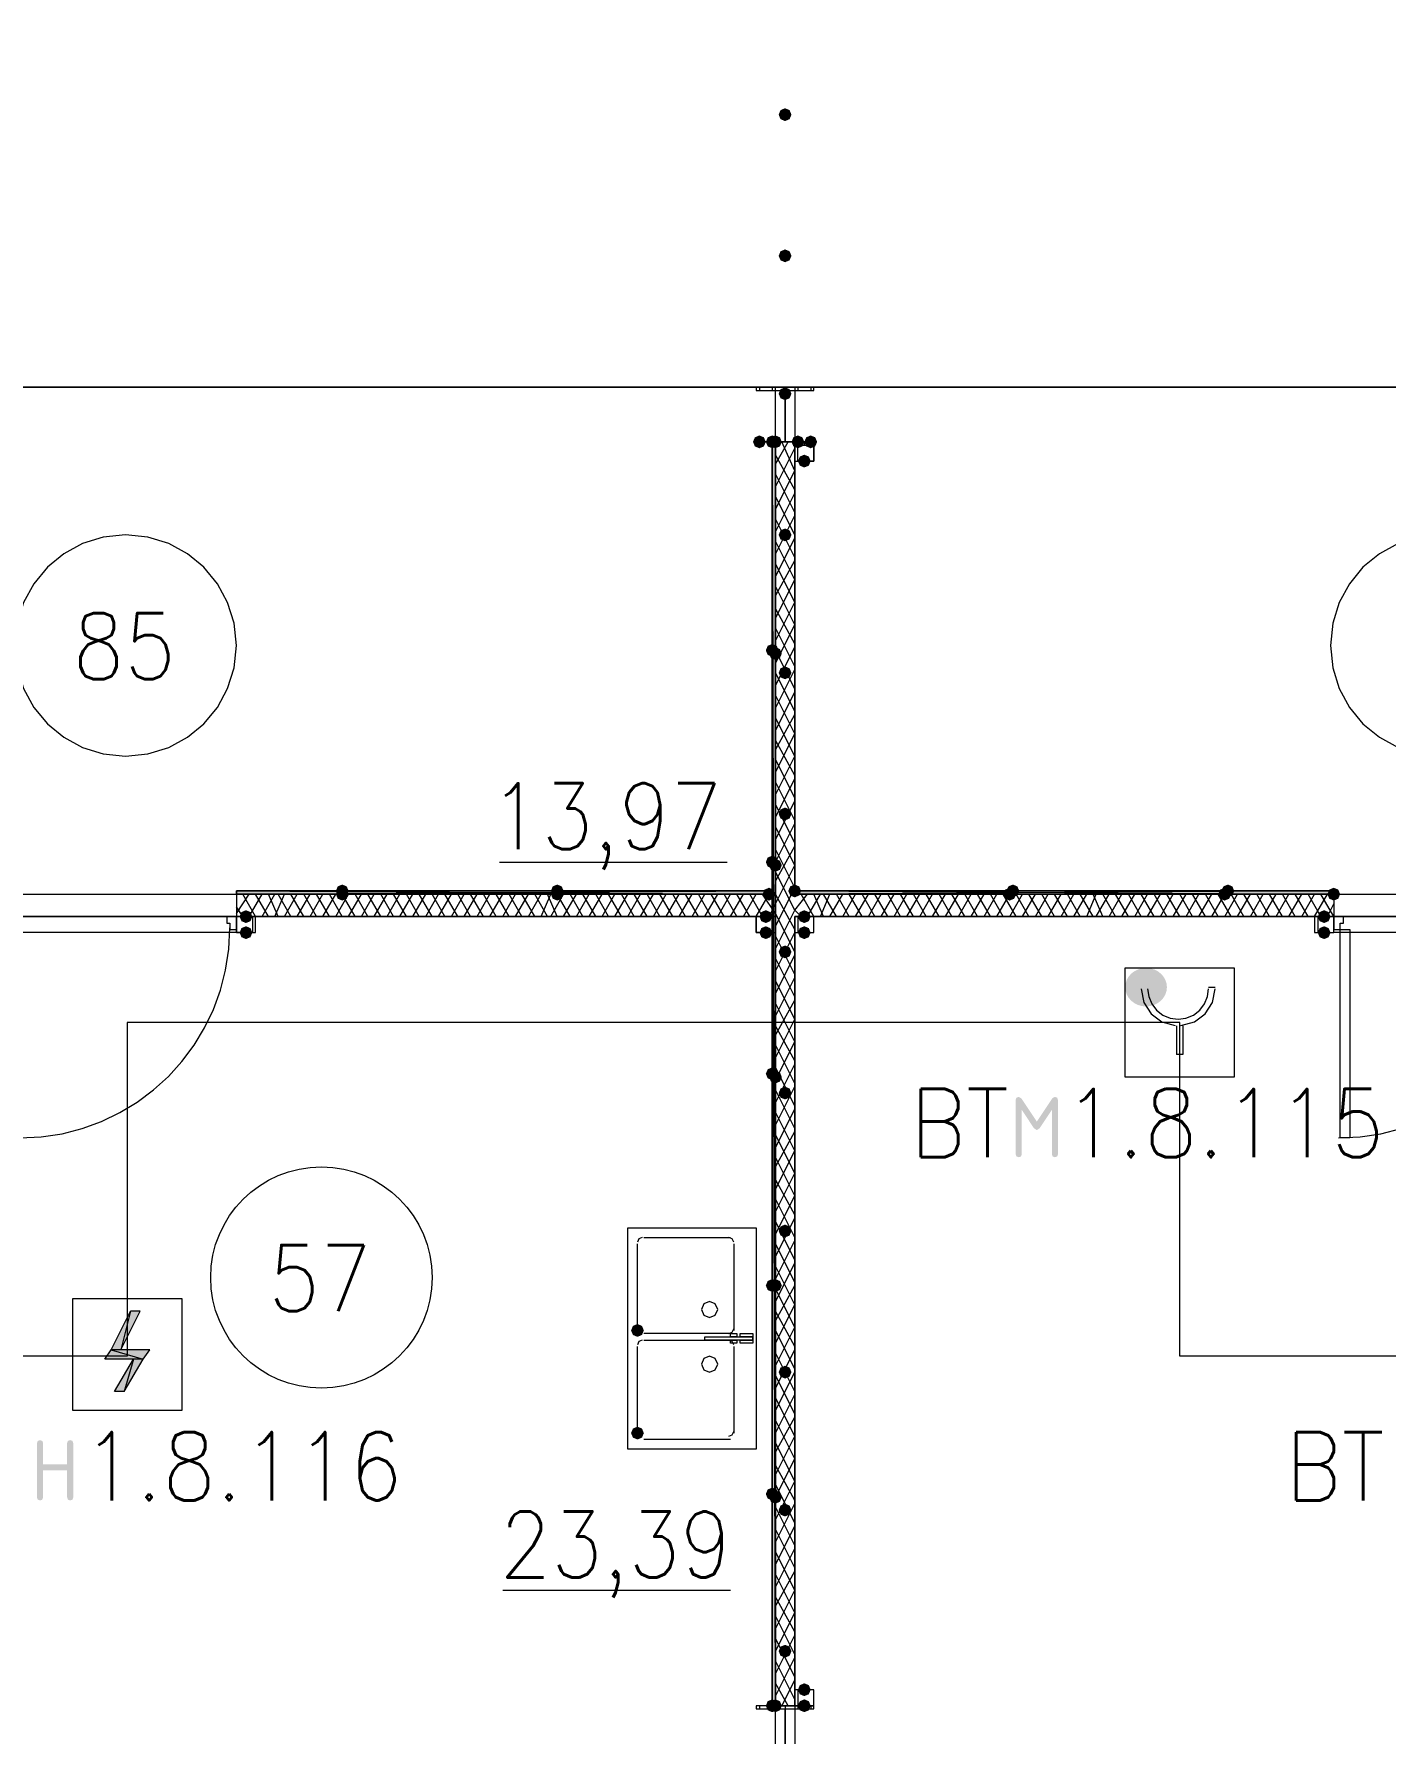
# Model space of a CAD drawing. Header units: millimetres. Extents: x 0 to 420, y 0 to 297.
# Drawn here: x 260.01 to 277.83, y 140.69 to 163.12 of the extents above; entities that cross this region are included whole.
import ezdxf

# ---------------------------------------------------------------- set-up
doc = ezdxf.new("R2010")
doc.units = ezdxf.units.MM
doc.styles.get("Standard").update_dxf_attribs({"font": 'STANDARD'})

msp = doc.modelspace()

# ---------------------------------------------------------------- hatches: boundary and pattern name
for color, points in [(7, [(270.002, 162.052), (269.977129, 161.992204), (269.917333, 161.967333), (269.857538, 161.992204), (269.832667, 162.052), (269.857537, 162.111796), (269.917333, 162.136667), (269.977129, 162.111796)]), (7, [(270.002, 160.189333), (269.977129, 160.129537), (269.917333, 160.104667), (269.857538, 160.129537), (269.832667, 160.189333), (269.857537, 160.249129), (269.917333, 160.274), (269.977129, 160.249129)]), (7, [(270.002, 158.369), (269.977129, 158.309204), (269.917333, 158.284333), (269.857538, 158.309204), (269.832667, 158.369), (269.857537, 158.428796), (269.917333, 158.453667), (269.977129, 158.428796)]), (7, [(269.663333, 157.734), (269.638462, 157.674204), (269.578667, 157.649333), (269.518871, 157.674204), (269.494, 157.734), (269.518871, 157.793796), (269.578667, 157.818667), (269.638462, 157.793796)]), (7, [(269.832667, 157.734), (269.807796, 157.674204), (269.748, 157.649333), (269.688204, 157.674204), (269.663333, 157.734), (269.688204, 157.793796), (269.748, 157.818667), (269.807796, 157.793796)]), (254, [(269.875, 157.734), (269.850129, 157.674204), (269.790333, 157.649333), (269.730537, 157.674204), (269.705667, 157.734), (269.730537, 157.793796), (269.790333, 157.818667), (269.850129, 157.793796)]), (254, [(269.875, 157.734), (269.850129, 157.674204), (269.790333, 157.649333), (269.730537, 157.674204), (269.705667, 157.734), (269.730537, 157.793796), (269.790333, 157.818667), (269.850129, 157.793796)]), (7, [(270.171333, 157.734), (270.146462, 157.674204), (270.086667, 157.649333), (270.026871, 157.674204), (270.002, 157.734), (270.026871, 157.793796), (270.086667, 157.818667), (270.146462, 157.793796)]), (7, [(270.340667, 157.734), (270.315796, 157.674204), (270.256, 157.649333), (270.196204, 157.674204), (270.171333, 157.734), (270.196204, 157.793796), (270.256, 157.818667), (270.315796, 157.793796)]), (7, [(270.256, 157.48), (270.231129, 157.420204), (270.171333, 157.395333), (270.111538, 157.420204), (270.086667, 157.48), (270.111537, 157.539796), (270.171333, 157.564667), (270.231129, 157.539796)]), (7, [(270.002, 156.506333), (269.977129, 156.446537), (269.917333, 156.421667), (269.857538, 156.446537), (269.832667, 156.506333), (269.857537, 156.566129), (269.917333, 156.591), (269.977129, 156.566129)]), (254, [(269.832667, 154.982333), (269.807796, 154.922537), (269.748, 154.897667), (269.688204, 154.922537), (269.663333, 154.982333), (269.688204, 155.042129), (269.748, 155.067), (269.807796, 155.042129)]), (254, [(269.875, 154.94), (269.850129, 154.880204), (269.790333, 154.855333), (269.730537, 154.880204), (269.705667, 154.94), (269.730537, 154.999796), (269.790333, 155.024667), (269.850129, 154.999796)]), (7, [(270.002, 154.686), (269.977129, 154.626204), (269.917333, 154.601333), (269.857538, 154.626204), (269.832667, 154.686), (269.857537, 154.745796), (269.917333, 154.770667), (269.977129, 154.745796)]), (7, [(270.002, 152.823333), (269.977129, 152.763537), (269.917333, 152.738667), (269.857538, 152.763537), (269.832667, 152.823333), (269.857537, 152.883129), (269.917333, 152.908), (269.977129, 152.883129)]), (254, [(269.832667, 152.188333), (269.807796, 152.128537), (269.748, 152.103667), (269.688204, 152.128537), (269.663333, 152.188333), (269.688204, 152.248129), (269.748, 152.273), (269.807796, 152.248129)]), (254, [(269.875, 152.146), (269.850129, 152.086204), (269.790333, 152.061333), (269.730537, 152.086204), (269.705667, 152.146), (269.730537, 152.205796), (269.790333, 152.230667), (269.850129, 152.205796)]), (254, [(264.16, 151.807333), (264.135129, 151.747537), (264.075333, 151.722667), (264.015538, 151.747537), (263.990667, 151.807333), (264.015537, 151.867129), (264.075333, 151.892), (264.135129, 151.867129)]), (254, [(264.16, 151.765), (264.135129, 151.705204), (264.075333, 151.680333), (264.015538, 151.705204), (263.990667, 151.765), (264.015537, 151.824796), (264.075333, 151.849667), (264.135129, 151.824796)]), (254, [(266.996333, 151.807333), (266.971462, 151.747537), (266.911667, 151.722667), (266.851871, 151.747537), (266.827, 151.807333), (266.851871, 151.867129), (266.911667, 151.892), (266.971462, 151.867129)]), (254, [(266.996333, 151.765), (266.971462, 151.705204), (266.911667, 151.680333), (266.851871, 151.705204), (266.827, 151.765), (266.851871, 151.824796), (266.911667, 151.849667), (266.971462, 151.824796)]), (254, [(269.790333, 151.765), (269.765463, 151.705204), (269.705667, 151.680333), (269.645871, 151.705204), (269.621, 151.765), (269.645871, 151.824796), (269.705667, 151.849667), (269.765462, 151.824796)]), (254, [(270.129, 151.807333), (270.104129, 151.747537), (270.044333, 151.722667), (269.984537, 151.747537), (269.959667, 151.807333), (269.984537, 151.867129), (270.044333, 151.892), (270.104129, 151.867129)]), (254, [(270.129, 151.807333), (270.104129, 151.747537), (270.044333, 151.722667), (269.984537, 151.747537), (269.959667, 151.807333), (269.984537, 151.867129), (270.044333, 151.892), (270.104129, 151.867129)]), (254, [(272.965333, 151.765), (272.940462, 151.705204), (272.880667, 151.680333), (272.820871, 151.705204), (272.796, 151.765), (272.820871, 151.824796), (272.880667, 151.849667), (272.940462, 151.824796)]), (254, [(273.007667, 151.807333), (272.982796, 151.747537), (272.923, 151.722667), (272.863204, 151.747537), (272.838333, 151.807333), (272.863204, 151.867129), (272.923, 151.892), (272.982796, 151.867129)]), (254, [(275.801667, 151.765), (275.776796, 151.705204), (275.717, 151.680333), (275.657204, 151.705204), (275.632333, 151.765), (275.657204, 151.824796), (275.717, 151.849667), (275.776796, 151.824796)]), (254, [(275.844, 151.807333), (275.819129, 151.747537), (275.759333, 151.722667), (275.699538, 151.747537), (275.674667, 151.807333), (275.699537, 151.867129), (275.759333, 151.892), (275.819129, 151.867129)]), (7, [(277.241, 151.765), (277.216129, 151.705204), (277.156333, 151.680333), (277.096537, 151.705204), (277.071667, 151.765), (277.096537, 151.824796), (277.156333, 151.849667), (277.216129, 151.824796)]), (7, [(262.89, 151.468667), (262.865129, 151.408871), (262.805333, 151.384), (262.745538, 151.408871), (262.720667, 151.468667), (262.745537, 151.528462), (262.805333, 151.553333), (262.865129, 151.528463)]), (7, [(269.748, 151.468667), (269.723129, 151.408871), (269.663333, 151.384), (269.603538, 151.408871), (269.578667, 151.468667), (269.603537, 151.528462), (269.663333, 151.553333), (269.723129, 151.528463)]), (7, [(270.256, 151.468667), (270.231129, 151.408871), (270.171333, 151.384), (270.111538, 151.408871), (270.086667, 151.468667), (270.111537, 151.528462), (270.171333, 151.553333), (270.231129, 151.528463)]), (7, [(277.114, 151.468667), (277.089129, 151.408871), (277.029333, 151.384), (276.969538, 151.408871), (276.944667, 151.468667), (276.969537, 151.528462), (277.029333, 151.553333), (277.089129, 151.528463)]), (7, [(262.89, 151.257), (262.865129, 151.197204), (262.805333, 151.172333), (262.745538, 151.197204), (262.720667, 151.257), (262.745537, 151.316796), (262.805333, 151.341667), (262.865129, 151.316796)]), (7, [(269.748, 151.257), (269.723129, 151.197204), (269.663333, 151.172333), (269.603538, 151.197204), (269.578667, 151.257), (269.603537, 151.316796), (269.663333, 151.341667), (269.723129, 151.316796)]), (7, [(270.256, 151.257), (270.231129, 151.197204), (270.171333, 151.172333), (270.111538, 151.197204), (270.086667, 151.257), (270.111537, 151.316796), (270.171333, 151.341667), (270.231129, 151.316796)]), (7, [(277.114, 151.257), (277.089129, 151.197204), (277.029333, 151.172333), (276.969538, 151.197204), (276.944667, 151.257), (276.969537, 151.316796), (277.029333, 151.341667), (277.089129, 151.316796)]), (7, [(270.002, 151.003), (269.977129, 150.943204), (269.917333, 150.918333), (269.857538, 150.943204), (269.832667, 151.003), (269.857537, 151.062796), (269.917333, 151.087667), (269.977129, 151.062796)]), (254, [(269.832667, 149.394333), (269.807796, 149.334537), (269.748, 149.309667), (269.688204, 149.334537), (269.663333, 149.394333), (269.688204, 149.454129), (269.748, 149.479), (269.807796, 149.454129)]), (254, [(269.875, 149.352), (269.850129, 149.292204), (269.790333, 149.267333), (269.730537, 149.292204), (269.705667, 149.352), (269.730537, 149.411796), (269.790333, 149.436667), (269.850129, 149.411796)]), (7, [(270.002, 149.140333), (269.977129, 149.080537), (269.917333, 149.055667), (269.857538, 149.080537), (269.832667, 149.140333), (269.857537, 149.200129), (269.917333, 149.225), (269.977129, 149.200129)]), (7, [(273.477632, 149.089621), (273.507398, 149.079699), (273.51732, 149.049933), (273.51732, 148.333354), (273.507398, 148.303588), (273.477632, 148.293666), (273.447867, 148.303588), (273.437945, 148.333354), (273.437945, 148.918744), (273.275336, 148.675658), (273.238956, 148.651956), (273.201473, 148.675658), (273.039967, 148.918744), (273.039967, 148.333354), (273.030046, 148.303588), (273.00028, 148.293666), (272.970032, 148.303588), (272.960041, 148.333354), (272.960041, 149.049933), (272.970032, 149.079699), (273.00028, 149.089621), (273.035006, 149.069777), (273.238956, 148.763853), (273.444008, 149.071982)]), (7, [(270.002, 147.32), (269.977129, 147.260204), (269.917333, 147.235333), (269.857538, 147.260204), (269.832667, 147.32), (269.857537, 147.379796), (269.917333, 147.404667), (269.977129, 147.379796)]), (254, [(269.832667, 146.600333), (269.807796, 146.540537), (269.748, 146.515667), (269.688204, 146.540537), (269.663333, 146.600333), (269.688204, 146.660129), (269.748, 146.685), (269.807796, 146.660129)]), (254, [(269.875, 146.600333), (269.850129, 146.540537), (269.790333, 146.515667), (269.730537, 146.540537), (269.705667, 146.600333), (269.730537, 146.660129), (269.790333, 146.685), (269.850129, 146.660129)]), (7, [(268.054667, 146.007667), (268.029796, 145.947871), (267.97, 145.923), (267.910204, 145.947871), (267.885333, 146.007667), (267.910204, 146.067462), (267.97, 146.092333), (268.029796, 146.067463)]), (7, [(270.002, 145.457333), (269.977129, 145.397537), (269.917333, 145.372667), (269.857538, 145.397537), (269.832667, 145.457333), (269.857537, 145.517129), (269.917333, 145.542), (269.977129, 145.517129)]), (7, [(268.054667, 144.653), (268.029796, 144.593204), (267.97, 144.568333), (267.910204, 144.593204), (267.885333, 144.653), (267.910204, 144.712796), (267.97, 144.737667), (268.029796, 144.712796)]), (7, [(260.048375, 143.803687), (260.048375, 144.520267), (260.058366, 144.550032), (260.088614, 144.559954), (260.118379, 144.550032), (260.128301, 144.520267), (260.128301, 144.241352), (260.446352, 144.241352), (260.446352, 144.520267), (260.456274, 144.550032), (260.48604, 144.559954), (260.516081, 144.550032), (260.526279, 144.520267), (260.526279, 143.803687), (260.516081, 143.773921), (260.48604, 143.763999), (260.456274, 143.773921), (260.446352, 143.803687), (260.446352, 144.161977), (260.128301, 144.161977), (260.128301, 143.803687), (260.118379, 143.773921), (260.088614, 143.763999), (260.058366, 143.773921)]), (254, [(269.832667, 143.848667), (269.807796, 143.788871), (269.748, 143.764), (269.688204, 143.788871), (269.663333, 143.848667), (269.688204, 143.908462), (269.748, 143.933333), (269.807796, 143.908463)]), (254, [(269.875, 143.806333), (269.850129, 143.746537), (269.790333, 143.721667), (269.730537, 143.746537), (269.705667, 143.806333), (269.730537, 143.866129), (269.790333, 143.891), (269.850129, 143.866129)]), (7, [(270.002, 143.637), (269.977129, 143.577204), (269.917333, 143.552333), (269.857538, 143.577204), (269.832667, 143.637), (269.857537, 143.696796), (269.917333, 143.721667), (269.977129, 143.696796)]), (7, [(270.002, 141.774333), (269.977129, 141.714537), (269.917333, 141.689667), (269.857538, 141.714537), (269.832667, 141.774333), (269.857537, 141.834129), (269.917333, 141.859), (269.977129, 141.834129)]), (7, [(270.256, 141.266333), (270.231129, 141.206537), (270.171333, 141.181667), (270.111538, 141.206537), (270.086667, 141.266333), (270.111537, 141.326129), (270.171333, 141.351), (270.231129, 141.326129)]), (254, [(269.832667, 141.054667), (269.807796, 140.994871), (269.748, 140.97), (269.688204, 140.994871), (269.663333, 141.054667), (269.688204, 141.114462), (269.748, 141.139333), (269.807796, 141.114463)]), (7, [(269.875, 141.054667), (269.850129, 140.994871), (269.790333, 140.97), (269.730537, 140.994871), (269.705667, 141.054667), (269.730537, 141.114462), (269.790333, 141.139333), (269.850129, 141.114463)]), (7, [(270.256, 141.054667), (270.231129, 140.994871), (270.171333, 140.97), (270.111538, 140.994871), (270.086667, 141.054667), (270.111537, 141.114462), (270.171333, 141.139333), (270.231129, 141.114463)])]:
    msp.add_hatch(color=color).paths.add_polyline_path(points, flags=0)
h = msp.add_hatch(color=7)
h.paths.add_polyline_path([(269.790333, 157.734), (269.748, 157.734), (269.790333, 141.054667)], flags=0)
h.paths.add_polyline_path([(269.748, 157.734), (269.790333, 141.054667), (269.748, 141.054667)], flags=0)
h = msp.add_hatch(color=7)
h.paths.add_polyline_path([(269.705667, 151.807333), (262.678333, 151.807333), (269.705667, 151.765)], flags=0)
h.paths.add_polyline_path([(262.678333, 151.807333), (269.705667, 151.765), (262.678333, 151.765)], flags=0)
h = msp.add_hatch(color=7)
h.paths.add_polyline_path([(277.156333, 151.807333), (270.044333, 151.807333), (277.156333, 151.765)], flags=0)
h.paths.add_polyline_path([(270.044333, 151.807333), (277.156333, 151.765), (270.044333, 151.765)], flags=0)
h = msp.add_hatch(color=1)
edge = h.paths.add_edge_path(flags=0)
edge.add_ellipse((274.679834, 150.537333), major_axis=(0.275167, 0), ratio=0.923077, start_angle=0, end_angle=360)
h = msp.add_hatch(color=1)
h.paths.add_polyline_path([(261.408334, 146.261666), (261.281334, 146.261666), (261.154334, 145.753666)], flags=0)
h.paths.add_polyline_path([(261.281334, 146.261666), (261.154334, 145.753666), (261.027334, 145.753666)], flags=0)
h = msp.add_hatch(color=5)
h.paths.add_polyline_path([(261.408334, 146.261666), (261.281334, 146.261666), (261.154334, 145.753666)], flags=0)
h.paths.add_polyline_path([(261.281334, 146.261666), (261.154334, 145.753666), (261.027334, 145.753666)], flags=0)
h = msp.add_hatch(color=1)
h.paths.add_polyline_path([(261.535334, 145.753666), (261.027334, 145.753666), (261.450667, 145.626666)], flags=0)
h.paths.add_polyline_path([(261.027334, 145.753666), (261.450667, 145.626666), (260.942667, 145.626666)], flags=0)
h = msp.add_hatch(color=5)
h.paths.add_polyline_path([(261.535334, 145.753666), (261.027334, 145.753666), (261.450667, 145.626666)], flags=0)
h.paths.add_polyline_path([(261.027334, 145.753666), (261.450667, 145.626666), (260.942667, 145.626666)], flags=0)
h = msp.add_hatch(color=1)
h.paths.add_polyline_path([(261.450667, 145.626666), (261.323667, 145.626666), (261.196667, 145.203333)], flags=0)
h.paths.add_polyline_path([(261.323667, 145.626666), (261.196667, 145.203333), (261.069667, 145.203333)], flags=0)
h = msp.add_hatch(color=5)
h.paths.add_polyline_path([(261.450667, 145.626666), (261.323667, 145.626666), (261.196667, 145.203333)], flags=0)
h.paths.add_polyline_path([(261.323667, 145.626666), (261.196667, 145.203333), (261.069667, 145.203333)], flags=0)

# ---------------------------------------------------------------- linework, layer by layer
at = {"color": 8, "lineweight": 0}
msp.add_lwpolyline([(252.179667, 158.453667), (373.634, 158.453667), (373.634, 169.291), (252.179667, 169.291)], close=True, dxfattribs=at)
at = {"color": 171, "lineweight": 0}
for points in [[(269.790333, 158.453667), (252.179667, 158.453667), (252.179667, 151.765), (269.790333, 151.765)], [(270.044333, 158.453667), (270.044333, 151.765), (287.147, 151.765), (287.147, 158.453667)]]:
    msp.add_lwpolyline(points, close=True, dxfattribs=at)
at = {"color": 7, "lineweight": 0}
for points in [[(270.298333, 158.453667), (269.536333, 158.453667), (269.536333, 158.411333), (269.917333, 158.411333), (269.917333, 157.734), (269.536333, 157.734), (270.298333, 157.734), (269.917333, 157.734), (269.917333, 158.411333), (270.298333, 158.411333)], [(269.790333, 157.734), (269.748, 157.734), (269.790333, 141.054667)], [(269.748, 157.734), (269.790333, 141.054667), (269.748, 141.054667)], [(269.790333, 141.054667), (269.790333, 157.734), (269.748, 157.734), (269.748, 141.054667)], [(269.790333, 141.054667), (269.790333, 157.734), (269.748, 157.734), (269.748, 141.054667)], [(270.298333, 157.734), (270.044333, 157.734), (270.044333, 157.48), (270.298333, 157.48)], [(270.298333, 157.691667), (270.298333, 157.48), (270.086667, 157.48), (270.086667, 157.691667)], [(269.705667, 151.807333), (262.678333, 151.807333), (269.705667, 151.765)], [(262.678333, 151.807333), (269.705667, 151.765), (262.678333, 151.765)], [(262.678333, 151.765), (262.678333, 151.807333), (269.705667, 151.807333), (269.705667, 151.765), (262.678333, 151.765), (269.705667, 151.765), (269.705667, 151.807333), (262.678333, 151.807333)], [(277.156333, 151.807333), (270.044333, 151.807333), (277.156333, 151.765)], [(270.044333, 151.807333), (277.156333, 151.765), (270.044333, 151.765)], [(277.156333, 151.807333), (270.044333, 151.807333), (270.044333, 151.765), (277.156333, 151.765)], [(277.156333, 151.807333), (270.044333, 151.807333), (270.044333, 151.765), (277.156333, 151.765)], [(269.790333, 151.468667), (252.179667, 151.468667), (252.179667, 140.335), (269.790333, 140.335)], [(262.551333, 151.468667), (262.551333, 151.384), (262.593667, 151.384), (262.593667, 151.299333), (262.678333, 151.299333), (262.678333, 151.468667)], [(262.932333, 151.468667), (262.678333, 151.468667), (262.678333, 151.257), (262.932333, 151.257)], [(262.89, 151.468667), (262.89, 151.257), (262.678333, 151.257), (262.678333, 151.468667)], [(269.790333, 151.468667), (269.536333, 151.468667), (269.536333, 151.257), (269.790333, 151.257)], [(269.748, 151.468667), (269.748, 151.257), (269.536333, 151.257), (269.536333, 151.468667)], [(270.298333, 151.468667), (270.086667, 151.468667), (270.086667, 151.257), (270.298333, 151.257), (270.298333, 151.468667), (270.044333, 151.468667), (270.044333, 151.257), (270.298333, 151.257)], [(270.044333, 140.335), (287.147, 140.335), (287.147, 151.468667), (270.044333, 151.468667)], [(277.156333, 151.468667), (276.944667, 151.468667), (276.944667, 151.257), (277.156333, 151.257), (277.156333, 151.468667), (276.902333, 151.468667), (276.902333, 151.257), (277.156333, 151.257)], [(277.156333, 151.468667), (277.156333, 151.299333), (277.241, 151.299333), (277.241, 151.384), (277.283333, 151.384), (277.283333, 151.468667)], [(277.241, 148.547667), (277.241, 151.299333), (277.368, 151.299333), (277.368, 148.547667)], [(267.843, 144.483667), (267.843, 147.32), (267.843, 147.362333), (267.885333, 147.362333), (269.494, 147.362333), (269.536333, 147.362333), (269.536333, 147.32), (269.536333, 144.483667), (269.536333, 144.441333), (269.494, 144.441333), (267.885333, 144.441333), (267.843, 144.441333)], [(269.028333, 146.282833), (268.99734, 146.357673), (268.9225, 146.388667), (268.84766, 146.357673), (268.816667, 146.282833), (268.84766, 146.207993), (268.9225, 146.177), (268.99734, 146.207993)], [(268.859, 145.880667), (268.859, 145.923), (269.451667, 145.923), (269.494, 145.923), (269.494, 145.880667), (269.451667, 145.880667)], [(269.197667, 145.965333), (269.282333, 145.965333), (269.282333, 145.923), (269.197667, 145.923)], [(269.197667, 145.838333), (269.197667, 145.880667), (269.282333, 145.880667), (269.282333, 145.838333)], [(269.324667, 145.838333), (269.324667, 145.880667), (269.451667, 145.880667), (269.494, 145.880667), (269.494, 145.923), (269.451667, 145.923), (269.324667, 145.923), (269.324667, 145.965333), (269.494, 145.965333), (269.494, 145.838333)], [(269.028333, 145.563167), (268.99734, 145.638007), (268.9225, 145.669), (268.84766, 145.638007), (268.816667, 145.563167), (268.84766, 145.488327), (268.9225, 145.457333), (268.99734, 145.488327)], [(270.298333, 141.266333), (270.086667, 141.266333), (270.086667, 141.054667), (270.298333, 141.054667), (270.298333, 141.266333), (270.044333, 141.266333), (270.044333, 141.054667), (270.298333, 141.054667)], [(270.298333, 141.054667), (269.536333, 141.054667), (269.536333, 141.012333), (269.917333, 141.012333), (269.917333, 140.377333), (269.536333, 140.377333), (269.536333, 140.335), (270.298333, 140.335), (270.298333, 140.377333), (269.917333, 140.377333), (269.917333, 141.012333), (270.298333, 141.012333)]]:
    msp.add_lwpolyline(points, close=True, dxfattribs=at)
for points in [[(269.578667, 158.453667), (269.578667, 158.411333)], [(269.748, 158.453667), (269.748, 158.411333)], [(269.917333, 158.453667), (269.917333, 157.734)], [(270.086667, 158.453667), (270.086667, 158.411333)], [(270.256, 158.453667), (270.256, 158.411333)], [(269.790333, 157.734), (269.790333, 141.054667), (269.748, 157.734), (269.748, 141.054667)], [(269.790333, 157.691667), (269.790333, 157.734)], [(269.790333, 157.437667), (269.959667, 157.734)], [(269.790333, 157.734), (269.790333, 151.765)], [(270.044333, 151.765), (270.044333, 157.734), (269.790333, 157.734)], [(269.790333, 157.141333), (270.044333, 157.649333)], [(270.044333, 157.353), (269.875, 157.734)], [(270.044333, 157.649333), (270.044333, 157.734)], [(270.171333, 157.734), (270.171333, 157.691667)], [(270.044333, 157.099), (269.790333, 157.564667)], [(269.790333, 156.845), (270.044333, 157.353)], [(270.044333, 156.802667), (269.790333, 157.310667)], [(269.790333, 156.548667), (270.044333, 157.056667)], [(270.044333, 156.506333), (269.790333, 157.014333)], [(269.790333, 156.252333), (270.044333, 156.760333)], [(262.678333, 155.045833), (262.648661, 155.340177), (262.563561, 155.614329), (262.428905, 155.862416), (262.250566, 156.078566), (262.034416, 156.256905), (261.786329, 156.391561), (261.512177, 156.476661), (261.217833, 156.506333), (260.92349, 156.476661), (260.649338, 156.391561), (260.401251, 156.256905), (260.185101, 156.078566), (260.006762, 155.862416), (259.872106, 155.614329), (259.787005, 155.340177), (259.757333, 155.045833)], [(270.044333, 156.21), (269.790333, 156.718)], [(280.035, 155.045833), (280.005328, 155.340177), (279.920228, 155.614329), (279.785572, 155.862416), (279.607232, 156.078566), (279.391083, 156.256905), (279.142996, 156.391561), (278.868844, 156.476661), (278.5745, 156.506333), (278.280156, 156.476661), (278.006004, 156.391561), (277.757917, 156.256905), (277.541768, 156.078566), (277.363428, 155.862416), (277.228772, 155.614329), (277.143672, 155.340177), (277.114, 155.045833)], [(269.790333, 155.956), (270.044333, 156.464)], [(270.044333, 155.913667), (269.790333, 156.421667)], [(269.790333, 155.702), (270.044333, 156.167667)], [(270.044333, 155.617333), (269.790333, 156.125333)], [(269.790333, 155.405667), (270.044333, 155.913667)], [(270.044333, 155.321), (269.790333, 155.829)], [(269.790333, 155.109333), (270.044333, 155.617333)], [(270.044333, 155.067), (269.790333, 155.532667)], [(269.790333, 154.813), (270.044333, 155.321)], [(270.044333, 154.770667), (269.790333, 155.278667)], [(259.757333, 155.045833), (259.787005, 154.75149), (259.872106, 154.477338), (260.006762, 154.229251), (260.185101, 154.013101), (260.401251, 153.834762), (260.649338, 153.700106), (260.92349, 153.615005), (261.217833, 153.585333), (261.512177, 153.615005), (261.786329, 153.700106), (262.034416, 153.834762), (262.250566, 154.013101), (262.428905, 154.229251), (262.563561, 154.477338), (262.648661, 154.75149), (262.678333, 155.045833)], [(269.790333, 154.516667), (270.044333, 155.024667)], [(270.044333, 154.474333), (269.790333, 154.982333)], [(277.114, 155.045833), (277.143672, 154.75149), (277.228772, 154.477338), (277.363428, 154.229251), (277.541768, 154.013101), (277.757917, 153.834762), (278.006004, 153.700106), (278.280156, 153.615005), (278.5745, 153.585333), (278.868844, 153.615005), (279.142996, 153.700106), (279.391083, 153.834762), (279.607232, 154.013101), (279.785572, 154.229251), (279.920228, 154.477338), (280.005328, 154.75149), (280.035, 155.045833)], [(269.790333, 154.220333), (270.044333, 154.728333)], [(270.044333, 154.178), (269.790333, 154.686)], [(269.790333, 153.924), (270.044333, 154.432)], [(270.044333, 153.881667), (269.790333, 154.389667)], [(269.790333, 153.67), (270.044333, 154.135667)], [(270.044333, 153.585333), (269.790333, 154.093333)], [(269.790333, 153.373667), (270.044333, 153.881667)], [(270.044333, 153.331333), (269.790333, 153.797)], [(269.790333, 153.077333), (270.044333, 153.585333)], [(270.044333, 153.035), (269.790333, 153.543)], [(269.790333, 152.781), (270.044333, 153.289)], [(270.044333, 152.738667), (269.790333, 153.246667)], [(269.790333, 152.484667), (270.044333, 152.992667)], [(270.044333, 152.442333), (269.790333, 152.950333)], [(269.790333, 152.188333), (270.044333, 152.696333)], [(270.044333, 152.146), (269.790333, 152.654)], [(269.790333, 151.934333), (270.044333, 152.4)], [(270.044333, 151.849667), (269.790333, 152.357667)], [(266.149667, 152.188333), (269.155333, 152.188333)], [(269.790333, 151.638), (270.044333, 152.146)], [(270.044333, 151.553333), (269.790333, 152.061333)], [(269.705667, 151.765), (262.678333, 151.765), (269.705667, 151.807333), (262.678333, 151.807333)], [(269.790333, 151.341667), (270.044333, 151.849667)], [(277.156333, 151.807333), (270.044333, 151.807333), (277.156333, 151.807333), (270.044333, 151.765)], [(262.678333, 151.511), (262.847667, 151.765)], [(262.678333, 151.765), (262.678333, 151.468667)], [(262.678333, 151.765), (262.678333, 151.468667)], [(269.790333, 151.765), (262.678333, 151.765)], [(262.763, 151.468667), (262.678333, 151.595667)], [(262.932333, 151.468667), (262.763, 151.765)], [(262.847667, 151.468667), (263.017, 151.765)], [(263.101667, 151.468667), (262.932333, 151.765)], [(263.017, 151.468667), (263.186333, 151.765)], [(263.228667, 151.468667), (263.101667, 151.765)], [(263.186333, 151.468667), (263.313333, 151.765)], [(263.398, 151.468667), (263.228667, 151.765)], [(263.313333, 151.468667), (263.482667, 151.765)], [(263.567333, 151.468667), (263.398, 151.765)], [(263.482667, 151.468667), (263.652, 151.765)], [(263.736667, 151.468667), (263.567333, 151.765)], [(263.652, 151.468667), (263.821333, 151.765)], [(263.906, 151.468667), (263.736667, 151.765)], [(263.821333, 151.468667), (263.990667, 151.765)], [(264.075333, 151.468667), (263.906, 151.765)], [(263.990667, 151.468667), (264.16, 151.765)], [(264.244667, 151.468667), (264.075333, 151.765)], [(264.16, 151.468667), (264.329333, 151.765)], [(264.414, 151.468667), (264.244667, 151.765)], [(264.329333, 151.468667), (264.498667, 151.765)], [(264.583333, 151.468667), (264.414, 151.765)], [(264.498667, 151.468667), (264.668, 151.765)], [(264.752667, 151.468667), (264.583333, 151.765)], [(264.668, 151.468667), (264.837333, 151.765)], [(264.922, 151.468667), (264.752667, 151.765)], [(264.837333, 151.468667), (265.006667, 151.765)], [(265.091333, 151.468667), (264.922, 151.765)], [(265.006667, 151.468667), (265.176, 151.765)], [(265.260667, 151.468667), (265.091333, 151.765)], [(265.176, 151.468667), (265.345333, 151.765)], [(265.43, 151.468667), (265.260667, 151.765)], [(265.345333, 151.468667), (265.514667, 151.765)], [(265.599333, 151.468667), (265.43, 151.765)], [(265.514667, 151.468667), (265.684, 151.765)], [(265.768667, 151.468667), (265.599333, 151.765)], [(265.684, 151.468667), (265.853333, 151.765)], [(265.938, 151.468667), (265.768667, 151.765)], [(265.853333, 151.468667), (266.022667, 151.765)], [(266.107333, 151.468667), (265.938, 151.765)], [(266.022667, 151.468667), (266.192, 151.765)], [(266.276667, 151.468667), (266.107333, 151.765)], [(266.192, 151.468667), (266.361333, 151.765)], [(266.446, 151.468667), (266.276667, 151.765)], [(266.361333, 151.468667), (266.530667, 151.765)], [(266.615333, 151.468667), (266.446, 151.765)], [(266.530667, 151.468667), (266.7, 151.765)], [(266.784667, 151.468667), (266.615333, 151.765)], [(266.7, 151.468667), (266.827, 151.765)], [(266.911667, 151.468667), (266.784667, 151.765)], [(266.827, 151.468667), (266.996333, 151.765)], [(267.081, 151.468667), (266.911667, 151.765)], [(266.996333, 151.468667), (267.165667, 151.765)], [(267.250333, 151.468667), (267.081, 151.765)], [(267.165667, 151.468667), (267.335, 151.765)], [(267.419667, 151.468667), (267.250333, 151.765)], [(267.335, 151.468667), (267.504333, 151.765)], [(267.589, 151.468667), (267.419667, 151.765)], [(267.504333, 151.468667), (267.673667, 151.765)], [(267.758333, 151.468667), (267.589, 151.765)], [(267.673667, 151.468667), (267.843, 151.765)], [(267.927667, 151.468667), (267.758333, 151.765)], [(267.843, 151.468667), (268.012333, 151.765)], [(268.097, 151.468667), (267.927667, 151.765)], [(268.012333, 151.468667), (268.181667, 151.765)], [(268.266333, 151.468667), (268.097, 151.765)], [(268.181667, 151.468667), (268.351, 151.765)], [(268.435667, 151.468667), (268.266333, 151.765)], [(268.351, 151.468667), (268.520333, 151.765)], [(268.605, 151.468667), (268.435667, 151.765)], [(268.520333, 151.468667), (268.689667, 151.765)], [(268.774333, 151.468667), (268.605, 151.765)], [(268.689667, 151.468667), (268.859, 151.765)], [(268.943667, 151.468667), (268.774333, 151.765)], [(268.859, 151.468667), (269.028333, 151.765)], [(269.113, 151.468667), (268.943667, 151.765)], [(269.028333, 151.468667), (269.197667, 151.765)], [(269.282333, 151.468667), (269.113, 151.765)], [(269.197667, 151.468667), (269.367, 151.765)], [(269.451667, 151.468667), (269.282333, 151.765)], [(269.367, 151.468667), (269.536333, 151.765)], [(269.621, 151.468667), (269.451667, 151.765)], [(269.536333, 151.468667), (269.705667, 151.765)], [(269.790333, 151.511), (269.621, 151.765)], [(269.705667, 151.468667), (269.790333, 151.638)], [(270.044333, 151.299333), (269.790333, 151.765)], [(270.044333, 151.553333), (270.213667, 151.765)], [(277.156333, 151.765), (270.044333, 151.765)], [(270.298333, 151.468667), (270.129, 151.765)], [(270.213667, 151.468667), (270.383, 151.765)], [(270.425333, 151.468667), (270.298333, 151.765)], [(270.383, 151.468667), (270.51, 151.765)], [(270.594667, 151.468667), (270.425333, 151.765)], [(270.51, 151.468667), (270.679333, 151.765)], [(270.764, 151.468667), (270.594667, 151.765)], [(270.679333, 151.468667), (270.848667, 151.765)], [(270.933333, 151.468667), (270.764, 151.765)], [(270.848667, 151.468667), (271.018, 151.765)], [(271.102667, 151.468667), (270.933333, 151.765)], [(271.018, 151.468667), (271.187333, 151.765)], [(271.272, 151.468667), (271.102667, 151.765)], [(271.187333, 151.468667), (271.356667, 151.765)], [(271.441333, 151.468667), (271.272, 151.765)], [(271.356667, 151.468667), (271.526, 151.765)], [(271.610667, 151.468667), (271.441333, 151.765)], [(271.526, 151.468667), (271.695333, 151.765)], [(271.78, 151.468667), (271.610667, 151.765)], [(271.695333, 151.468667), (271.864667, 151.765)], [(271.949333, 151.468667), (271.78, 151.765)], [(271.864667, 151.468667), (272.034, 151.765)], [(272.118667, 151.468667), (271.949333, 151.765)], [(272.034, 151.468667), (272.203333, 151.765)], [(272.288, 151.468667), (272.118667, 151.765)], [(272.203333, 151.468667), (272.372667, 151.765)], [(272.457333, 151.468667), (272.288, 151.765)], [(272.372667, 151.468667), (272.542, 151.765)], [(272.626667, 151.468667), (272.457333, 151.765)], [(272.542, 151.468667), (272.711333, 151.765)], [(272.796, 151.468667), (272.626667, 151.765)], [(272.711333, 151.468667), (272.880667, 151.765)], [(272.965333, 151.468667), (272.796, 151.765)], [(272.880667, 151.468667), (273.05, 151.765)], [(273.134667, 151.468667), (272.965333, 151.765)], [(273.05, 151.468667), (273.219333, 151.765)], [(273.304, 151.468667), (273.134667, 151.765)], [(273.219333, 151.468667), (273.388667, 151.765)], [(273.473333, 151.468667), (273.304, 151.765)], [(273.388667, 151.468667), (273.558, 151.765)], [(273.642667, 151.468667), (273.473333, 151.765)], [(273.558, 151.468667), (273.727333, 151.765)], [(273.812, 151.468667), (273.642667, 151.765)], [(273.727333, 151.468667), (273.896667, 151.765)], [(273.981333, 151.468667), (273.812, 151.765)], [(273.896667, 151.468667), (274.023667, 151.765)], [(274.108333, 151.468667), (273.981333, 151.765)], [(274.023667, 151.468667), (274.193, 151.765)], [(274.277667, 151.468667), (274.108333, 151.765)], [(274.193, 151.468667), (274.362333, 151.765)], [(274.447, 151.468667), (274.277667, 151.765)], [(274.362333, 151.468667), (274.531667, 151.765)], [(274.616333, 151.468667), (274.447, 151.765)], [(274.531667, 151.468667), (274.701, 151.765)], [(274.785667, 151.468667), (274.616333, 151.765)], [(274.701, 151.468667), (274.870333, 151.765)], [(274.955, 151.468667), (274.785667, 151.765)], [(274.870333, 151.468667), (275.039667, 151.765)], [(275.124333, 151.468667), (274.955, 151.765)], [(275.039667, 151.468667), (275.209, 151.765)], [(275.293667, 151.468667), (275.124333, 151.765)], [(275.209, 151.468667), (275.378333, 151.765)], [(275.463, 151.468667), (275.293667, 151.765)], [(275.378333, 151.468667), (275.547667, 151.765)], [(275.632333, 151.468667), (275.463, 151.765)], [(275.547667, 151.468667), (275.717, 151.765)], [(275.801667, 151.468667), (275.632333, 151.765)], [(275.717, 151.468667), (275.886333, 151.765)], [(275.971, 151.468667), (275.801667, 151.765)], [(275.886333, 151.468667), (276.055667, 151.765)], [(276.140333, 151.468667), (275.971, 151.765)], [(276.055667, 151.468667), (276.225, 151.765)], [(276.309667, 151.468667), (276.140333, 151.765)], [(276.225, 151.468667), (276.394333, 151.765)], [(276.479, 151.468667), (276.309667, 151.765)], [(276.394333, 151.468667), (276.563667, 151.765)], [(276.648333, 151.468667), (276.479, 151.765)], [(276.563667, 151.468667), (276.733, 151.765)], [(276.817667, 151.468667), (276.648333, 151.765)], [(276.733, 151.468667), (276.902333, 151.765)], [(276.987, 151.468667), (276.817667, 151.765)], [(276.902333, 151.468667), (277.071667, 151.765)], [(277.156333, 151.468667), (276.987, 151.765)], [(277.071667, 151.468667), (277.156333, 151.638)], [(277.156333, 151.765), (277.156333, 151.468667)], [(277.156333, 151.765), (277.156333, 151.468667)], [(259.757333, 151.384), (259.757333, 151.468667), (261.239, 151.468667)], [(261.239, 151.257), (259.757333, 151.257), (259.757333, 151.384)], [(261.239, 151.468667), (262.678333, 151.468667), (262.678333, 151.384)], [(262.678333, 151.384), (262.678333, 151.257), (261.239, 151.257)], [(262.678333, 151.468667), (269.790333, 151.468667)], [(269.790333, 151.045333), (270.044333, 151.553333)], [(270.044333, 151.003), (269.790333, 151.511)], [(269.790333, 151.468667), (269.790333, 141.054667), (270.044333, 141.054667), (270.044333, 151.468667)], [(270.129, 151.468667), (270.044333, 151.553333)], [(270.044333, 151.468667), (277.156333, 151.468667)], [(277.156333, 151.384), (277.156333, 151.468667), (278.595667, 151.468667)], [(278.595667, 151.257), (277.156333, 151.257), (277.156333, 151.384)], [(259.820833, 148.547667), (260.104342, 148.561982), (260.37966, 148.604), (260.645395, 148.672326), (260.900151, 148.765568), (261.142537, 148.88233), (261.371157, 149.021219), (261.584619, 149.180842), (261.781528, 149.359805), (261.960491, 149.556714), (262.120114, 149.770176), (262.259004, 149.998796), (262.375766, 150.241182), (262.469007, 150.495939), (262.537333, 150.761673), (262.579351, 151.036991), (262.593667, 151.3205)], [(269.790333, 150.749), (270.044333, 151.257)], [(270.044333, 150.706667), (269.790333, 151.214667)], [(277.219833, 148.547667), (277.503342, 148.561982), (277.77866, 148.604), (278.044395, 148.672326), (278.299151, 148.765568), (278.541537, 148.88233), (278.770157, 149.021219), (278.983619, 149.180842), (279.180528, 149.359805), (279.359491, 149.556714), (279.519114, 149.770176), (279.658004, 149.998796), (279.774766, 150.241182), (279.868007, 150.495939), (279.936333, 150.761673), (279.978351, 151.036991), (279.992667, 151.3205)], [(269.790333, 150.452667), (270.044333, 150.960667)], [(270.044333, 150.410333), (269.790333, 150.918333)], [(274.404667, 150.791333), (275.844001, 150.791333)], [(269.790333, 150.156333), (270.044333, 150.664333)], [(270.044333, 150.114), (269.790333, 150.622)], [(269.790333, 149.902333), (270.044333, 150.368)], [(270.044333, 149.817667), (269.790333, 150.325667)], [(269.790333, 149.606), (270.044333, 150.114)], [(270.044333, 149.563667), (269.790333, 150.029333)], [(269.790333, 149.309667), (270.044333, 149.817667)], [(270.044333, 149.267333), (269.790333, 149.775333)], [(269.790333, 149.013333), (270.044333, 149.521333)], [(270.044333, 148.971), (269.790333, 149.479)], [(269.790333, 148.717), (270.044333, 149.225)], [(270.044333, 148.674667), (269.790333, 149.182667)], [(269.790333, 148.420667), (270.044333, 148.928667)], [(270.044333, 148.378333), (269.790333, 148.886333)], [(269.790333, 148.166667), (270.044333, 148.632333)], [(270.044333, 148.082), (269.790333, 148.59)], [(269.790333, 147.870333), (270.044333, 148.378333)], [(270.044333, 147.785667), (269.790333, 148.293667)], [(269.790333, 147.574), (270.044333, 148.082)], [(270.044333, 147.531667), (269.790333, 147.997333)], [(269.790333, 147.277667), (270.044333, 147.785667)], [(270.044333, 147.235333), (269.790333, 147.743333)], [(269.790333, 146.981333), (270.044333, 147.489333)], [(270.044333, 146.939), (269.790333, 147.447)], [(268.0335, 147.235333), (267.988606, 147.216728), (267.97, 147.171833)], [(267.97, 146.007667), (267.97, 147.150667)], [(268.054667, 147.235333), (269.197667, 147.235333)], [(269.24, 147.171833), (269.221394, 147.216728), (269.1765, 147.235333)], [(269.24, 147.150667), (269.24, 146.007667)], [(269.790333, 146.685), (270.044333, 147.193)], [(270.044333, 146.642667), (269.790333, 147.150667)], [(269.790333, 146.388667), (270.044333, 146.896667)], [(270.044333, 146.346333), (269.790333, 146.854333)], [(260.519334, 146.430999), (261.958667, 146.430999)], [(260.519334, 146.430999), (261.958667, 146.430999)], [(269.790333, 146.134667), (270.044333, 146.600333)], [(270.044333, 146.05), (269.790333, 146.558)], [(269.790333, 145.838333), (270.044333, 146.346333)], [(270.044333, 145.796), (269.790333, 146.261667)], [(267.97, 146.028833), (267.988606, 145.983939), (268.0335, 145.965333)], [(269.1765, 145.965333), (269.221394, 145.983939), (269.24, 146.028833)], [(269.790333, 145.542), (270.044333, 146.05)], [(270.044333, 145.499667), (269.790333, 146.007667)], [(268.0335, 145.880667), (267.988606, 145.862061), (267.97, 145.817167)], [(267.97, 144.653), (267.97, 145.796)], [(269.197667, 145.965333), (268.054667, 145.965333)], [(268.054667, 145.880667), (269.197667, 145.880667)], [(269.24, 145.817167), (269.221394, 145.862061), (269.1765, 145.880667)], [(269.24, 145.796), (269.24, 144.653)], [(269.790333, 145.245667), (270.044333, 145.753667)], [(270.044333, 145.203333), (269.790333, 145.711333)], [(269.790333, 144.949333), (270.044333, 145.457333)], [(270.044333, 144.907), (269.790333, 145.415)], [(269.790333, 144.653), (270.044333, 145.161)], [(270.044333, 144.610667), (269.790333, 145.118667)], [(269.790333, 144.399), (270.044333, 144.864667)], [(267.97, 144.674167), (267.988606, 144.629272), (268.0335, 144.610667)], [(269.1765, 144.610667), (269.221394, 144.629272), (269.24, 144.674167)], [(270.044333, 144.314333), (269.790333, 144.822333)], [(269.197667, 144.568333), (268.054667, 144.568333)], [(269.790333, 144.102667), (270.044333, 144.610667)], [(270.044333, 144.018), (269.790333, 144.526)], [(269.790333, 143.806333), (270.044333, 144.314333)], [(270.044333, 143.764), (269.790333, 144.229667)], [(269.790333, 143.51), (270.044333, 144.018)], [(270.044333, 143.467667), (269.790333, 143.975667)], [(269.790333, 143.213667), (270.044333, 143.721667)], [(270.044333, 143.171333), (269.790333, 143.679333)], [(269.790333, 142.917333), (270.044333, 143.425333)], [(270.044333, 142.875), (269.790333, 143.383)], [(269.790333, 142.621), (270.044333, 143.129)], [(270.044333, 142.578667), (269.790333, 143.086667)], [(269.790333, 142.367), (270.044333, 142.832667)], [(270.044333, 142.282333), (269.790333, 142.790333)], [(266.192, 142.578667), (269.197667, 142.578667)], [(269.790333, 142.070667), (270.044333, 142.578667)], [(270.044333, 142.028333), (269.790333, 142.494)], [(269.790333, 141.774333), (270.044333, 142.282333)], [(270.044333, 141.732), (269.790333, 142.24)], [(269.790333, 141.478), (270.044333, 141.986)], [(270.044333, 141.435667), (269.790333, 141.943667)], [(269.790333, 141.181667), (270.044333, 141.689667)], [(270.044333, 141.139333), (269.790333, 141.647333)], [(269.959667, 141.054667), (269.790333, 141.351)], [(269.875, 141.054667), (270.044333, 141.393333)], [(269.578667, 141.054667), (269.578667, 141.012333)], [(269.748, 141.054667), (269.748, 141.012333)], [(269.917333, 141.054667), (269.917333, 140.335)], [(270.044333, 141.054667), (270.044333, 141.097)], [(270.086667, 141.054667), (270.086667, 141.012333)], [(270.256, 141.054667), (270.256, 141.012333)]]:
    msp.add_lwpolyline(points, dxfattribs=at)
at = {"color": 1, "lineweight": 0}
for points in [[(275.844001, 150.791333), (275.844001, 149.351999), (274.404667, 149.351999), (274.404667, 150.791333)], [(261.958667, 144.949333), (260.519334, 144.949333), (260.519334, 146.430999), (261.958667, 146.430999)], [(261.281334, 146.261666), (261.154334, 145.753666), (261.027334, 145.753666)], [(261.408334, 146.261666), (261.281334, 146.261666), (261.154334, 145.753666)], [(261.027334, 145.753666), (261.450667, 145.626666), (260.942667, 145.626666)], [(261.535334, 145.753666), (261.027334, 145.753666), (261.450667, 145.626666)], [(261.323667, 145.626666), (261.196667, 145.203333), (261.069667, 145.203333)], [(261.450667, 145.626666), (261.323667, 145.626666), (261.196667, 145.203333)]]:
    msp.add_lwpolyline(points, close=True, dxfattribs=at)
for points in [[(274.616334, 150.517614), (274.65049, 150.336771), (274.745435, 150.185964), (274.888171, 150.079273), (275.065702, 150.030781)], [(274.701005, 150.517826), (274.714569, 150.41257), (274.75434, 150.316049), (274.817597, 150.232998), (274.901622, 150.168152), (274.99967, 150.127528), (275.103171, 150.113987), (275.206673, 150.127528), (275.30472, 150.168152), (275.388746, 150.232998), (275.452003, 150.316049), (275.491774, 150.41257), (275.505338, 150.517826)], [(275.140611, 150.030776), (275.31816, 150.079269), (275.460894, 150.18596), (275.55583, 150.336767), (275.589979, 150.51761)], [(275.505334, 150.537333), (275.590001, 150.537333)], [(309.668334, 150.071666), (295.994667, 150.071666), (295.994667, 146.430999), (295.994667, 145.668999), (295.275, 145.668999), (292.227001, 145.668999), (292.227001, 149.351999), (292.227001, 150.071666), (291.507334, 150.071666), (278.595667, 150.071666), (278.595667, 146.430999), (278.595667, 145.668999), (275.124334, 145.668999), (275.124334, 149.351999), (275.124334, 150.071666), (274.404667, 150.071666), (261.239001, 150.071666), (261.239001, 145.668999), (260.519334, 145.668999), (257.513667, 145.668999), (257.513667, 149.351999)], [(275.082001, 150.029333), (275.082001, 149.648333)], [(275.166667, 150.029333), (275.166667, 149.648333)], [(275.166667, 149.648333), (275.082001, 149.648333)]]:
    msp.add_lwpolyline(points, dxfattribs=at)
at = {"color": 5, "lineweight": 0}
for points in [[(261.958667, 144.949333), (260.519334, 144.949333), (260.519334, 146.430999), (261.958667, 146.430999)], [(261.281334, 146.261666), (261.154334, 145.753666), (261.027334, 145.753666)], [(261.408334, 146.261666), (261.281334, 146.261666), (261.154334, 145.753666)], [(261.027334, 145.753666), (261.450667, 145.626666), (260.942667, 145.626666)], [(261.535334, 145.753666), (261.027334, 145.753666), (261.450667, 145.626666)], [(261.323667, 145.626666), (261.196667, 145.203333), (261.069667, 145.203333)], [(261.450667, 145.626666), (261.323667, 145.626666), (261.196667, 145.203333)]]:
    msp.add_lwpolyline(points, close=True, dxfattribs=at)
at = {"color": 7, "lineweight": 0}
msp.add_circle((263.800167, 146.706167), 1.4605, dxfattribs=at)

# ---------------------------------------------------------------- texts
at = {"color": 7, "attachment_point": 1}
for s, insert, char_height, width in [('85', (260.519326, 155.473362), 0.872032, 1.06581689), ('13,97', (266.02266, 153.229701), 0.872032, 2.56764978), ('BT', (271.568333, 149.19524), 0.90157, 1.30226778), ('1.8.115', (273.600337, 149.19524), 0.90157, 3.20558222), ('57', (263.101667, 147.133699), 0.872032, 1.06581689), ('1.8.116', (260.64633, 144.665568), 0.90157, 3.20558222), ('BT', (276.52133, 144.665568), 0.90157, 1.30226778), ('23,39', (266.149663, 143.620029), 0.872032, 2.76143467)]:
    msp.add_mtext(s, dxfattribs=dict(at, insert=insert, char_height=char_height, width=width))

doc.saveas('drawing.dxf')
